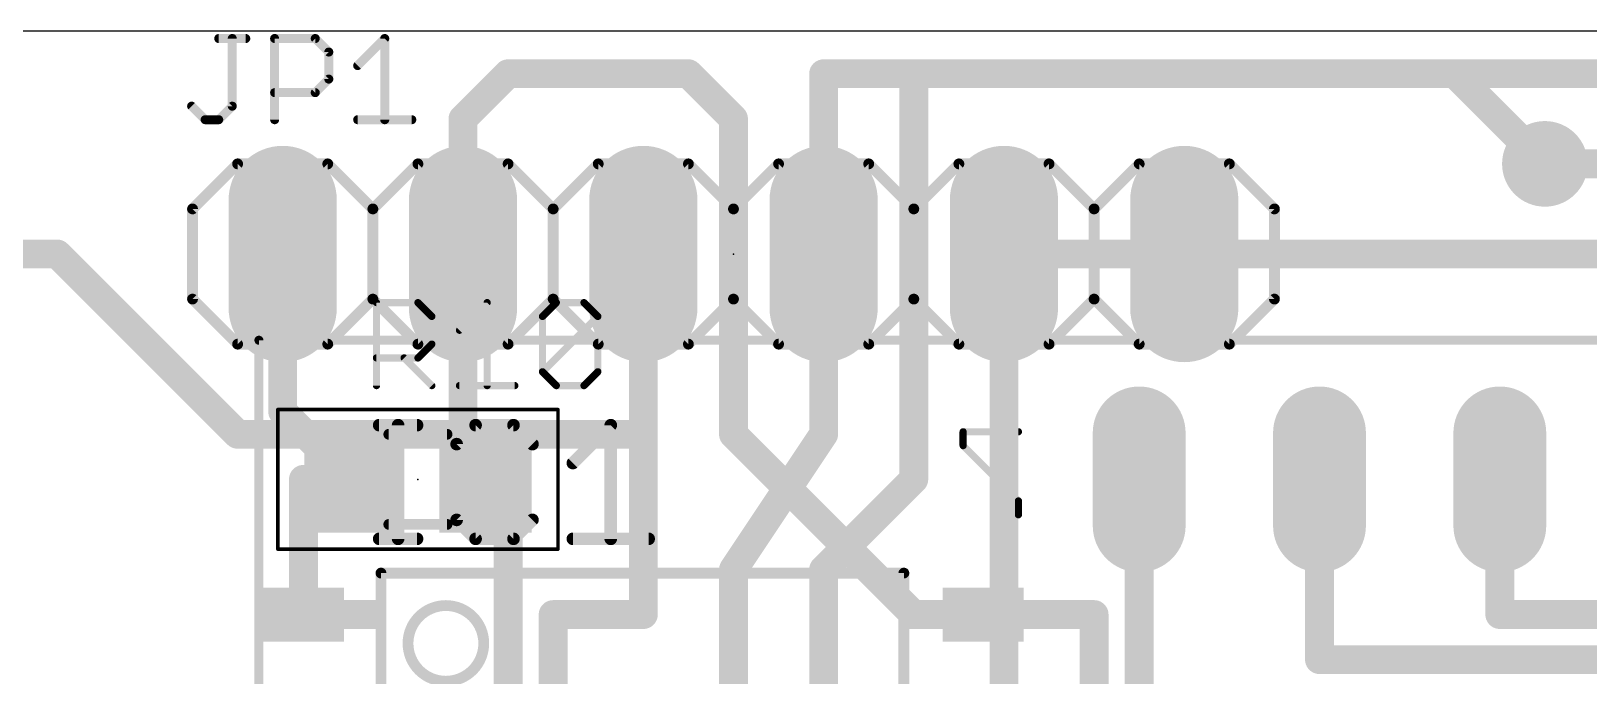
# Model space of a CAD drawing. Extents: x 0 to 67, y 0 to 26.
# Drawn here: x 18.05 to 39.99, y 16.92 to 26 of the extents above; entities that cross this region are included whole.
import ezdxf

# ---------------------------------------------------------------- set-up
doc = ezdxf.new("R2010")
doc.units = 0
for name, color, linetype in [('1', 22, 'CONTINUOUS'), ('16', 175, 'CONTINUOUS'), ('17', 82, 'CONTINUOUS'), ('18', 82, 'CONTINUOUS'), ('20', 7, 'CONTINUOUS'), ('21', 253, 'CONTINUOUS'), ('22', 253, 'CONTINUOUS'), ('23', 7, 'CONTINUOUS'), ('25', 253, 'CONTINUOUS'), ('39', 22, 'CONTINUOUS'), ('51', 253, 'CONTINUOUS')]:
    doc.layers.add(name, color=color, linetype=linetype)

# ---------------------------------------------------------------- blocks, each defined once
blk = doc.blocks.new('RECT')
blk.add_solid([(-0.5, -0.5), (0.5, -0.5), (-0.5, 0.5), (0.5, 0.5)])
blk = doc.blocks.new('LONGP100')
at = {"const_width": 1}
blk.add_lwpolyline([(-0.5, 0), (0.5, 0)], dxfattribs=at)
at = {"const_width": 0.5}
for points in [[(-0.5, 0.25, 1), (-0.5, -0.25)], [(0.5, -0.25, 1), (0.5, 0.25)]]:
    blk.add_lwpolyline(points, format="xyb", dxfattribs=at)
blk = doc.blocks.new('ROUNDV')
at = {"const_width": 0.5}
blk.add_lwpolyline([(0, -0.25, 1), (0, 0.25, 1), (0, -0.25)], format="xyb", dxfattribs=at)

msp = doc.modelspace()

# ---------------------------------------------------------------- linework, layer by layer
at = {"layer": '1', "const_width": 0.4064}
for points in [[(24.13, 24.765), (24.765, 25.4)], [(24.765, 25.4), (27.305, 25.4)], [(27.305, 25.4), (27.94, 24.765)], [(50.8, 25.4), (29.21, 25.4)], [(29.21, 25.4), (29.21, 22.86)], [(24.13, 22.86), (24.13, 24.765)], [(27.94, 24.765), (27.94, 20.32)], [(49.53, 24.13), (39.37, 24.13)], [(21.59, 22.86), (21.59, 20.64)], [(24.13, 22.86), (24.13, 20)], [(26.67, 17.78), (26.67, 22.86)], [(48.26, 22.86), (31.75, 22.86)], [(21.59, 20.64), (22.545, 19.685)], [(27.94, 20.32), (30.48, 17.78)], [(24.13, 20), (24.445, 19.685)], [(22.545, 19.685), (21.8821, 19.685)], [(21.8821, 19.685), (21.8821, 17.78)], [(24.765, 19.685), (24.445, 19.685)], [(24.765, 6.35), (24.765, 19.685)], [(33.655, 19.685), (33.655, 16.51)], [(36.195, 17.145), (36.195, 19.685)], [(38.735, 19.685), (38.735, 17.78)], [(25.4, 16.51), (25.4, 17.78)], [(25.4, 17.78), (26.67, 17.78)], [(30.48, 17.78), (31.4579, 17.78)], [(31.4579, 17.78), (33.02, 17.78)], [(33.02, 17.78), (33.02, 15.24)], [(38.735, 17.78), (55.88, 17.78)], [(59.69, 17.145), (36.195, 17.145)]]:
    msp.add_lwpolyline(points, dxfattribs=at)
at = {"layer": '1', "const_width": 0.2032}
for points in [[(24.765, 25.5016, 1), (24.765, 25.2984)], [(24.8368, 25.3282, 1), (24.6932, 25.4718)], [(27.3768, 25.4718, 1), (27.2332, 25.3282)], [(27.305, 25.2984, 1), (27.305, 25.5016)], [(29.21, 25.5016, 1), (29.21, 25.2984)], [(29.3116, 25.4, 1), (29.1084, 25.4)], [(24.2316, 24.765, 1), (24.0284, 24.765)], [(24.0582, 24.8368, 1), (24.2018, 24.6932)], [(28.0416, 24.765, 1), (27.8384, 24.765)], [(27.8682, 24.6932, 1), (28.0118, 24.8368)], [(39.37, 24.2316, 1), (39.37, 24.0284)], [(21.6916, 22.86, 1), (21.4884, 22.86)], [(24.2316, 22.86, 1), (24.0284, 22.86)], [(26.7716, 22.86, 1), (26.5684, 22.86)], [(31.75, 22.9616, 1), (31.75, 22.7584)], [(24.0284, 22.86, 1), (24.2316, 22.86)], [(29.1084, 22.86, 1), (29.3116, 22.86)], [(21.4884, 20.64, 1), (21.6916, 20.64)], [(21.6618, 20.7118, 1), (21.5182, 20.5682)], [(27.8384, 20.32, 1), (28.0416, 20.32)], [(28.0118, 20.3918, 1), (27.8682, 20.2482)], [(24.2018, 20.0718, 1), (24.0582, 19.9282)], [(24.0284, 20, 1), (24.2316, 20)], [(21.8821, 19.7866, 1), (21.8821, 19.5834)], [(21.9837, 19.685, 1), (21.7805, 19.685)], [(22.4732, 19.6132, 1), (22.6168, 19.7568)], [(22.545, 19.5834, 1), (22.545, 19.7866)], [(24.445, 19.7866, 1), (24.445, 19.5834)], [(24.3732, 19.6132, 1), (24.5168, 19.7568)], [(24.8666, 19.685, 1), (24.6634, 19.685)], [(24.765, 19.5834, 1), (24.765, 19.7866)], [(33.7566, 19.685, 1), (33.5534, 19.685)], [(36.2966, 19.685, 1), (36.0934, 19.685)], [(38.8366, 19.685, 1), (38.6334, 19.685)], [(21.7805, 17.78, 1), (21.9837, 17.78)], [(25.5016, 17.78, 1), (25.2984, 17.78)], [(25.4, 17.8816, 1), (25.4, 17.6784)], [(26.5684, 17.78, 1), (26.7716, 17.78)], [(26.67, 17.6784, 1), (26.67, 17.8816)], [(30.48, 17.8816, 1), (30.48, 17.6784)], [(30.4082, 17.7082, 1), (30.5518, 17.8518)], [(31.4579, 17.8816, 1), (31.4579, 17.6784)], [(31.4579, 17.6784, 1), (31.4579, 17.8816)], [(33.1216, 17.78, 1), (32.9184, 17.78)], [(33.02, 17.6784, 1), (33.02, 17.8816)], [(38.735, 17.8816, 1), (38.735, 17.6784)], [(38.6334, 17.78, 1), (38.8366, 17.78)], [(36.195, 17.2466, 1), (36.195, 17.0434)], [(36.0934, 17.145, 1), (36.2966, 17.145)]]:
    msp.add_lwpolyline(points, format="xyb", dxfattribs=at)
at = {"layer": '16', "const_width": 0.4064}
for points in [[(38.1, 25.4), (30.48, 25.4)], [(30.48, 25.4), (30.48, 19.685)], [(39.37, 24.13), (38.1, 25.4)], [(14.1732, 22.86), (18.415, 22.86)], [(18.415, 22.86), (20.955, 20.32)], [(26.67, 20.32), (26.67, 22.86)], [(29.21, 20.32), (29.21, 22.86)], [(31.75, 13.335), (31.75, 22.86)], [(20.955, 20.32), (26.67, 20.32)], [(27.94, 18.415), (29.21, 20.32)], [(30.48, 19.685), (29.21, 18.415)], [(27.94, 13.335), (27.94, 18.415)], [(29.21, 18.415), (29.21, 15.24)]]:
    msp.add_lwpolyline(points, dxfattribs=at)
at = {"layer": '16', "const_width": 0.2032}
for points in [[(30.48, 25.5016, 1), (30.48, 25.2984)], [(30.5816, 25.4, 1), (30.3784, 25.4)], [(38.1718, 25.4718, 1), (38.0282, 25.3282)], [(38.1, 25.2984, 1), (38.1, 25.5016)], [(39.2982, 24.0582, 1), (39.4418, 24.2018)], [(18.4868, 22.9318, 1), (18.3432, 22.7882)], [(18.415, 22.7584, 1), (18.415, 22.9616)], [(26.7716, 22.86, 1), (26.5684, 22.86)], [(29.3116, 22.86, 1), (29.1084, 22.86)], [(31.8516, 22.86, 1), (31.6484, 22.86)], [(20.955, 20.4216, 1), (20.955, 20.2184)], [(20.8832, 20.2482, 1), (21.0268, 20.3918)], [(26.5684, 20.32, 1), (26.7716, 20.32)], [(26.67, 20.2184, 1), (26.67, 20.4216)], [(29.1084, 20.32, 1), (29.3116, 20.32)], [(29.2945, 20.2636, 1), (29.1255, 20.3764)], [(30.3784, 19.685, 1), (30.5816, 19.685)], [(30.5518, 19.6132, 1), (30.4082, 19.7568)], [(28.0416, 18.415, 1), (27.8384, 18.415)], [(27.8555, 18.4714, 1), (28.0245, 18.3586)], [(29.3116, 18.415, 1), (29.1084, 18.415)], [(29.1382, 18.4868, 1), (29.2818, 18.3432)]]:
    msp.add_lwpolyline(points, format="xyb", dxfattribs=at)
at = {"layer": '20'}
msp.add_line((67, 26), (0, 26), dxfattribs=at)
at = {"layer": '21', "const_width": 0.1524}
for points in [[(20.955, 24.13), (20.32, 23.495)], [(20.955, 24.13), (22.225, 24.13)], [(22.225, 24.13), (22.86, 23.495)], [(22.86, 23.495), (23.495, 24.13)], [(23.495, 24.13), (24.765, 24.13)], [(24.765, 24.13), (25.4, 23.495)], [(25.4, 23.495), (26.035, 24.13)], [(26.035, 24.13), (27.305, 24.13)], [(27.305, 24.13), (27.94, 23.495)], [(28.575, 24.13), (27.94, 23.495)], [(28.575, 24.13), (29.845, 24.13)], [(29.845, 24.13), (30.48, 23.495)], [(30.48, 23.495), (31.115, 24.13)], [(31.115, 24.13), (32.385, 24.13)], [(32.385, 24.13), (33.02, 23.495)], [(33.655, 24.13), (33.02, 23.495)], [(33.655, 24.13), (34.925, 24.13)], [(34.925, 24.13), (35.56, 23.495)], [(20.32, 23.495), (20.32, 22.225)], [(22.86, 23.495), (22.86, 22.225)], [(25.4, 23.495), (25.4, 22.225)], [(27.94, 23.495), (27.94, 22.225)], [(30.48, 23.495), (30.48, 22.225)], [(33.02, 23.495), (33.02, 22.225)], [(35.56, 23.495), (35.56, 22.225)], [(20.32, 22.225), (20.955, 21.59)], [(22.86, 22.225), (22.225, 21.59)], [(23.495, 21.59), (22.86, 22.225)], [(25.4, 22.225), (24.765, 21.59)], [(26.035, 21.59), (25.4, 22.225)], [(27.94, 22.225), (27.305, 21.59)], [(27.94, 22.225), (28.575, 21.59)], [(30.48, 22.225), (29.845, 21.59)], [(31.115, 21.59), (30.48, 22.225)], [(33.02, 22.225), (32.385, 21.59)], [(33.02, 22.225), (33.655, 21.59)], [(35.56, 22.225), (34.925, 21.59)], [(22.225, 21.59), (20.955, 21.59)], [(24.765, 21.59), (23.495, 21.59)], [(27.305, 21.59), (26.035, 21.59)], [(29.845, 21.59), (28.575, 21.59)], [(32.385, 21.59), (31.115, 21.59)], [(34.925, 21.59), (33.655, 21.59)], [(22.9743, 18.3642), (22.9743, 7.0612)], [(30.3403, 18.3642), (22.9743, 18.3642)], [(30.3403, 7.0612), (30.3403, 18.3642)]]:
    msp.add_lwpolyline(points, dxfattribs=at)
at = {"layer": '21'}
for points, const_width in [([(20.955, 24.1681, 1), (20.955, 24.0919)], 0.0762), ([(20.9819, 24.1031, 1), (20.9281, 24.1569)], 0.0762), ([(22.2519, 24.1569, 1), (22.1981, 24.1031)], 0.0762), ([(22.225, 24.0919, 1), (22.225, 24.1681)], 0.0762), ([(23.495, 24.1681, 1), (23.495, 24.0919)], 0.0762), ([(23.5219, 24.1031, 1), (23.4681, 24.1569)], 0.0762), ([(24.7919, 24.1569, 1), (24.7381, 24.1031)], 0.0762), ([(24.765, 24.0919, 1), (24.765, 24.1681)], 0.0762), ([(26.035, 24.1681, 1), (26.035, 24.0919)], 0.0762), ([(26.0619, 24.1031, 1), (26.0081, 24.1569)], 0.0762), ([(27.3319, 24.1569, 1), (27.2781, 24.1031)], 0.0762), ([(27.305, 24.0919, 1), (27.305, 24.1681)], 0.0762), ([(28.575, 24.1681, 1), (28.575, 24.0919)], 0.0762), ([(28.6019, 24.1031, 1), (28.5481, 24.1569)], 0.0762), ([(29.8719, 24.1569, 1), (29.8181, 24.1031)], 0.0762), ([(29.845, 24.0919, 1), (29.845, 24.1681)], 0.0762), ([(31.115, 24.1681, 1), (31.115, 24.0919)], 0.0762), ([(31.1419, 24.1031, 1), (31.0881, 24.1569)], 0.0762), ([(32.4119, 24.1569, 1), (32.3581, 24.1031)], 0.0762), ([(32.385, 24.0919, 1), (32.385, 24.1681)], 0.0762), ([(33.655, 24.1681, 1), (33.655, 24.0919)], 0.0762), ([(33.6819, 24.1031, 1), (33.6281, 24.1569)], 0.0762), ([(34.9519, 24.1569, 1), (34.8981, 24.1031)], 0.0762), ([(34.925, 24.0919, 1), (34.925, 24.1681)], 0.0762), ([(20.3581, 23.495, 1), (20.2819, 23.495)], 0.0762), ([(20.2931, 23.5219, 1), (20.3469, 23.4681)], 0.0762), ([(22.8981, 23.495, 1), (22.8219, 23.495)], 0.0762), ([(22.8331, 23.5219, 1), (22.8869, 23.4681)], 0.0762), ([(22.8331, 23.4681, 1), (22.8869, 23.5219)], 0.0762), ([(25.4381, 23.495, 1), (25.3619, 23.495)], 0.0762), ([(25.3731, 23.5219, 1), (25.4269, 23.4681)], 0.0762), ([(25.3731, 23.4681, 1), (25.4269, 23.5219)], 0.0762), ([(27.9781, 23.495, 1), (27.9019, 23.495)], 0.0762), ([(27.9131, 23.5219, 1), (27.9669, 23.4681)], 0.0762), ([(27.9131, 23.4681, 1), (27.9669, 23.5219)], 0.0762), ([(30.5181, 23.495, 1), (30.4419, 23.495)], 0.0762), ([(30.4531, 23.5219, 1), (30.5069, 23.4681)], 0.0762), ([(30.4531, 23.4681, 1), (30.5069, 23.5219)], 0.0762), ([(33.0581, 23.495, 1), (32.9819, 23.495)], 0.0762), ([(32.9931, 23.5219, 1), (33.0469, 23.4681)], 0.0762), ([(32.9931, 23.4681, 1), (33.0469, 23.5219)], 0.0762), ([(35.5981, 23.495, 1), (35.5219, 23.495)], 0.0762), ([(35.5331, 23.4681, 1), (35.5869, 23.5219)], 0.0762), ([(20.2819, 22.225, 1), (20.3581, 22.225)], 0.0762), ([(20.3469, 22.2519, 1), (20.2931, 22.1981)], 0.0762), ([(22.8219, 22.225, 1), (22.8981, 22.225)], 0.0762), ([(22.8869, 22.2519, 1), (22.8331, 22.1981)], 0.0762), ([(22.8869, 22.1981, 1), (22.8331, 22.2519)], 0.0762), ([(25.3619, 22.225, 1), (25.4381, 22.225)], 0.0762), ([(25.4269, 22.2519, 1), (25.3731, 22.1981)], 0.0762), ([(25.4269, 22.1981, 1), (25.3731, 22.2519)], 0.0762), ([(27.9019, 22.225, 1), (27.9781, 22.225)], 0.0762), ([(27.9669, 22.2519, 1), (27.9131, 22.1981)], 0.0762), ([(27.9669, 22.1981, 1), (27.9131, 22.2519)], 0.0762), ([(30.4419, 22.225, 1), (30.5181, 22.225)], 0.0762), ([(30.5069, 22.2519, 1), (30.4531, 22.1981)], 0.0762), ([(30.5069, 22.1981, 1), (30.4531, 22.2519)], 0.0762), ([(32.9819, 22.225, 1), (33.0581, 22.225)], 0.0762), ([(33.0469, 22.2519, 1), (32.9931, 22.1981)], 0.0762), ([(33.0469, 22.1981, 1), (32.9931, 22.2519)], 0.0762), ([(35.5219, 22.225, 1), (35.5981, 22.225)], 0.0762), ([(35.5869, 22.1981, 1), (35.5331, 22.2519)], 0.0762), ([(20.955, 21.6281, 1), (20.955, 21.5519)], 0.0762), ([(20.9281, 21.5631, 1), (20.9819, 21.6169)], 0.0762), ([(22.1981, 21.6169, 1), (22.2519, 21.5631)], 0.0762), ([(22.225, 21.5519, 1), (22.225, 21.6281)], 0.0762), ([(23.495, 21.6281, 1), (23.495, 21.5519)], 0.0762), ([(23.4681, 21.5631, 1), (23.5219, 21.6169)], 0.0762), ([(24.7381, 21.6169, 1), (24.7919, 21.5631)], 0.0762), ([(24.765, 21.5519, 1), (24.765, 21.6281)], 0.0762), ([(26.035, 21.6281, 1), (26.035, 21.5519)], 0.0762), ([(26.0081, 21.5631, 1), (26.0619, 21.6169)], 0.0762), ([(27.2781, 21.6169, 1), (27.3319, 21.5631)], 0.0762), ([(27.305, 21.5519, 1), (27.305, 21.6281)], 0.0762), ([(28.575, 21.6281, 1), (28.575, 21.5519)], 0.0762), ([(28.5481, 21.5631, 1), (28.6019, 21.6169)], 0.0762), ([(29.8181, 21.6169, 1), (29.8719, 21.5631)], 0.0762), ([(29.845, 21.5519, 1), (29.845, 21.6281)], 0.0762), ([(31.115, 21.6281, 1), (31.115, 21.5519)], 0.0762), ([(31.0881, 21.5631, 1), (31.1419, 21.6169)], 0.0762), ([(32.3581, 21.6169, 1), (32.4119, 21.5631)], 0.0762), ([(32.385, 21.5519, 1), (32.385, 21.6281)], 0.0762), ([(33.655, 21.6281, 1), (33.655, 21.5519)], 0.0762), ([(33.6281, 21.5631, 1), (33.6819, 21.6169)], 0.0762), ([(34.8981, 21.6169, 1), (34.9519, 21.5631)], 0.0762), ([(34.925, 21.5519, 1), (34.925, 21.6281)], 0.0762), ([(23.0124, 18.3642, 1), (22.9362, 18.3642)], 0.0762), ([(22.9743, 18.4023, 1), (22.9743, 18.3261)], 0.0762), ([(30.3784, 18.3642, 1), (30.3022, 18.3642)], 0.0762), ([(30.3403, 18.3261, 1), (30.3403, 18.4023)], 0.0762), ([(23.8887, 16.8402, 1), (23.8887, 17.907, 1), (23.8887, 16.8402)], 0.1524)]:
    msp.add_lwpolyline(points, format="xyb", dxfattribs=dict(at, const_width=const_width))
at = {"layer": '22'}
for points, const_width in [([(21.255, 3.645), (21.255, 21.645)], 0.127), ([(21.255, 21.645), (58.755, 21.645)], 0.127), ([(31.9542, 20.3552), (31.1746, 20.3552)], 0.1016), ([(31.1746, 20.3552), (31.1746, 20.1603)], 0.1016), ([(31.1746, 20.1603), (31.9542, 19.3807)], 0.1016), ([(31.9542, 19.3807), (31.9542, 19.1858)], 0.1016)]:
    msp.add_lwpolyline(points, dxfattribs=dict(at, const_width=const_width))
for points, const_width in [([(21.2868, 21.645, 1), (21.2233, 21.645)], 0.0635), ([(21.255, 21.6767, 1), (21.255, 21.6133)], 0.0635), ([(31.1926, 20.1783, 1), (31.1566, 20.1423)], 0.0508), ([(31.1746, 20.3806, 1), (31.1746, 20.3298)], 0.0508), ([(31.2, 20.3552, 1), (31.1492, 20.3552)], 0.0508), ([(31.9542, 20.3298, 1), (31.9542, 20.3806)], 0.0508), ([(31.1492, 20.1603, 1), (31.2, 20.1603)], 0.0508), ([(31.9796, 19.3807, 1), (31.9288, 19.3807)], 0.0508), ([(31.9362, 19.3627, 1), (31.9722, 19.3987)], 0.0508), ([(31.9288, 19.1858, 1), (31.9796, 19.1858)], 0.0508)]:
    msp.add_lwpolyline(points, format="xyb", dxfattribs=dict(at, const_width=const_width))
at = {"layer": '23'}
for p in [(27.94, 22.86), (23.495, 19.685)]:
    msp.add_point(p, dxfattribs=at)
at = {"layer": '25'}
for points, const_width in [([(20.6886, 25.8963), (21.07, 25.8963)], 0.127), ([(20.8793, 24.943), (20.8793, 25.8963)], 0.127), ([(21.4767, 24.7523), (21.4767, 25.8963)], 0.127), ([(21.4767, 25.8963), (22.0487, 25.8963)], 0.127), ([(22.0487, 25.8963), (22.2393, 25.7056)], 0.127), ([(22.6461, 25.515), (23.0274, 25.8963)], 0.127), ([(23.0274, 25.8963), (23.0274, 24.7523)], 0.127), ([(22.2393, 25.7056), (22.2393, 25.3243)], 0.127), ([(22.2393, 25.3243), (22.0487, 25.1336)], 0.127), ([(22.0487, 25.1336), (21.4767, 25.1336)], 0.127), ([(20.3073, 24.943), (20.498, 24.7523)], 0.127), ([(20.498, 24.7523), (20.6886, 24.7523)], 0.127), ([(20.6886, 24.7523), (20.8793, 24.943)], 0.127), ([(22.6461, 24.7523), (23.4087, 24.7523)], 0.127), ([(22.9108, 21.0058), (22.9108, 22.1752)], 0.1016), ([(22.9108, 22.1752), (23.4955, 22.1752)], 0.1016), ([(23.4955, 22.1752), (23.6904, 21.9803)], 0.1016), ([(24.0802, 21.7854), (24.47, 22.1752)], 0.1016), ([(24.47, 22.1752), (24.47, 21.0058)], 0.1016), ([(25.2496, 21.9803), (25.4445, 22.1752)], 0.1016), ([(25.4445, 22.1752), (25.8343, 22.1752)], 0.1016), ([(25.8343, 22.1752), (26.0292, 21.9803)], 0.1016), ([(23.6904, 21.9803), (23.6904, 21.5905)], 0.1016), ([(25.2496, 21.2007), (25.2496, 21.9803)], 0.1016), ([(25.2496, 21.2007), (26.0292, 21.9803)], 0.1016), ([(26.0292, 21.9803), (26.0292, 21.2007)], 0.1016), ([(23.6904, 21.5905), (23.4955, 21.3956)], 0.1016), ([(23.4955, 21.3956), (22.9108, 21.3956)], 0.1016), ([(23.3006, 21.3956), (23.6904, 21.0058)], 0.1016), ([(25.4445, 21.0058), (25.2496, 21.2007)], 0.1016), ([(26.0292, 21.2007), (25.8343, 21.0058)], 0.1016), ([(24.0802, 21.0058), (24.8598, 21.0058)], 0.1016), ([(25.8343, 21.0058), (25.4445, 21.0058)], 0.1016), ([(22.9489, 20.4484), (23.4828, 20.4484)], 0.1778), ([(23.2158, 18.8468), (23.2158, 20.4484)], 0.1778), ([(24.3073, 20.4484), (24.0403, 20.1814)], 0.1778), ([(24.8411, 20.4484), (24.3073, 20.4484)], 0.1778), ([(25.1081, 20.1814), (24.8411, 20.4484)], 0.1778), ([(25.6775, 19.9145), (26.2113, 20.4484)], 0.1778), ([(26.2113, 20.4484), (26.2113, 18.8468)], 0.1778), ([(24.0403, 20.1814), (24.0403, 19.1137)], 0.1778), ([(24.0403, 19.1137), (24.3073, 18.8468)], 0.1778), ([(24.8411, 18.8468), (25.1081, 19.1137)], 0.1778), ([(22.9489, 18.8468), (23.4828, 18.8468)], 0.1778), ([(24.3073, 18.8468), (24.8411, 18.8468)], 0.1778), ([(25.6775, 18.8468), (26.7452, 18.8468)], 0.1778)]:
    msp.add_lwpolyline(points, dxfattribs=dict(at, const_width=const_width))
for points, const_width in [([(20.6886, 25.928, 1), (20.6886, 25.8645)], 0.0635), ([(20.911, 25.8963, 1), (20.8475, 25.8963)], 0.0635), ([(21.07, 25.8645, 1), (21.07, 25.928)], 0.0635), ([(21.5084, 25.8963, 1), (21.4449, 25.8963)], 0.0635), ([(21.4767, 25.928, 1), (21.4767, 25.8645)], 0.0635), ([(22.0711, 25.9187, 1), (22.0262, 25.8738)], 0.0635), ([(22.0487, 25.8645, 1), (22.0487, 25.928)], 0.0635), ([(23.0592, 25.8963, 1), (22.9957, 25.8963)], 0.0635), ([(23.0499, 25.8738, 1), (23.005, 25.9187)], 0.0635), ([(22.2711, 25.7056, 1), (22.2076, 25.7056)], 0.0635), ([(22.2169, 25.6832, 1), (22.2618, 25.7281)], 0.0635), ([(22.6236, 25.5374, 1), (22.6685, 25.4925)], 0.0635), ([(22.2076, 25.3243, 1), (22.2711, 25.3243)], 0.0635), ([(22.2618, 25.3018, 1), (22.2169, 25.3467)], 0.0635), ([(21.4767, 25.1654, 1), (21.4767, 25.1019)], 0.0635), ([(22.0262, 25.1561, 1), (22.0711, 25.1112)], 0.0635), ([(22.0487, 25.1019, 1), (22.0487, 25.1654)], 0.0635), ([(20.3298, 24.9654, 1), (20.2848, 24.9205)], 0.0635), ([(20.498, 24.7841, 1), (20.498, 24.7206)], 0.0635), ([(20.4755, 24.7298, 1), (20.5204, 24.7748)], 0.0635), ([(20.6662, 24.7748, 1), (20.7111, 24.7298)], 0.0635), ([(20.6886, 24.7206, 1), (20.6886, 24.7841)], 0.0635), ([(20.8475, 24.943, 1), (20.911, 24.943)], 0.0635), ([(20.9017, 24.9205, 1), (20.8568, 24.9654)], 0.0635), ([(22.6461, 24.7841, 1), (22.6461, 24.7206)], 0.0635), ([(23.4087, 24.7206, 1), (23.4087, 24.7841)], 0.0635), ([(21.4449, 24.7523, 1), (21.5084, 24.7523)], 0.0635), ([(22.9957, 24.7523, 1), (23.0592, 24.7523)], 0.0635), ([(22.9362, 22.1752, 1), (22.8854, 22.1752)], 0.0508), ([(22.9108, 22.2006, 1), (22.9108, 22.1498)], 0.0508), ([(23.5135, 22.1932, 1), (23.4775, 22.1572)], 0.0508), ([(23.4955, 22.1498, 1), (23.4955, 22.2006)], 0.0508), ([(24.4954, 22.1752, 1), (24.4446, 22.1752)], 0.0508), ([(24.488, 22.1572, 1), (24.452, 22.1932)], 0.0508), ([(25.4445, 22.2006, 1), (25.4445, 22.1498)], 0.0508), ([(25.4625, 22.1572, 1), (25.4265, 22.1932)], 0.0508), ([(25.8523, 22.1932, 1), (25.8163, 22.1572)], 0.0508), ([(25.8343, 22.1498, 1), (25.8343, 22.2006)], 0.0508), ([(23.7158, 21.9803, 1), (23.665, 21.9803)], 0.0508), ([(23.6724, 21.9623, 1), (23.7084, 21.9983)], 0.0508), ([(25.2316, 21.9983, 1), (25.2676, 21.9623)], 0.0508), ([(25.275, 21.9803, 1), (25.2242, 21.9803)], 0.0508), ([(26.0546, 21.9803, 1), (26.0038, 21.9803)], 0.0508), ([(26.0472, 21.9623, 1), (26.0112, 21.9983)], 0.0508), ([(26.0112, 21.9623, 1), (26.0472, 21.9983)], 0.0508), ([(24.0622, 21.8034, 1), (24.0982, 21.7674)], 0.0508), ([(23.665, 21.5905, 1), (23.7158, 21.5905)], 0.0508), ([(23.7084, 21.5725, 1), (23.6724, 21.6085)], 0.0508), ([(22.9108, 21.421, 1), (22.9108, 21.3702)], 0.0508), ([(23.3186, 21.4136, 1), (23.2826, 21.3776)], 0.0508), ([(23.4775, 21.4136, 1), (23.5135, 21.3776)], 0.0508), ([(23.4955, 21.3702, 1), (23.4955, 21.421)], 0.0508), ([(25.2676, 21.2187, 1), (25.2316, 21.1827)], 0.0508), ([(25.2316, 21.2187, 1), (25.2676, 21.1827)], 0.0508), ([(25.2242, 21.2007, 1), (25.275, 21.2007)], 0.0508), ([(26.0038, 21.2007, 1), (26.0546, 21.2007)], 0.0508), ([(26.0472, 21.1827, 1), (26.0112, 21.2187)], 0.0508), ([(22.8854, 21.0058, 1), (22.9362, 21.0058)], 0.0508), ([(23.6724, 20.9878, 1), (23.7084, 21.0238)], 0.0508), ([(24.0802, 21.0312, 1), (24.0802, 20.9804)], 0.0508), ([(24.4446, 21.0058, 1), (24.4954, 21.0058)], 0.0508), ([(24.8598, 20.9804, 1), (24.8598, 21.0312)], 0.0508), ([(25.4445, 21.0312, 1), (25.4445, 20.9804)], 0.0508), ([(25.4265, 20.9878, 1), (25.4625, 21.0238)], 0.0508), ([(25.8163, 21.0238, 1), (25.8523, 20.9878)], 0.0508), ([(25.8343, 20.9804, 1), (25.8343, 21.0312)], 0.0508), ([(22.9489, 20.4928, 1), (22.9489, 20.4039)], 0.0889), ([(23.2603, 20.4484, 1), (23.1714, 20.4484)], 0.0889), ([(23.4828, 20.4039, 1), (23.4828, 20.4928)], 0.0889), ([(24.3073, 20.4928, 1), (24.3073, 20.4039)], 0.0889), ([(24.3387, 20.4169, 1), (24.2758, 20.4798)], 0.0889), ([(24.8726, 20.4798, 1), (24.8097, 20.4169)], 0.0889), ([(24.8411, 20.4039, 1), (24.8411, 20.4928)], 0.0889), ([(26.2558, 20.4484, 1), (26.1669, 20.4484)], 0.0889), ([(26.2428, 20.4169, 1), (26.1799, 20.4798)], 0.0889), ([(24.0848, 20.1814, 1), (23.9959, 20.1814)], 0.0889), ([(24.0089, 20.2129, 1), (24.0718, 20.15)], 0.0889), ([(25.0766, 20.15, 1), (25.1395, 20.2129)], 0.0889), ([(25.6461, 19.9459, 1), (25.7089, 19.8831)], 0.0889), ([(24.0718, 19.1452, 1), (24.0089, 19.0823)], 0.0889), ([(23.9959, 19.1137, 1), (24.0848, 19.1137)], 0.0889), ([(25.1395, 19.0823, 1), (25.0766, 19.1452)], 0.0889), ([(22.9489, 18.8913, 1), (22.9489, 18.8024)], 0.0889), ([(23.1714, 18.8468, 1), (23.2603, 18.8468)], 0.0889), ([(23.4828, 18.8024, 1), (23.4828, 18.8913)], 0.0889), ([(24.3073, 18.8913, 1), (24.3073, 18.8024)], 0.0889), ([(24.2758, 18.8154, 1), (24.3387, 18.8782)], 0.0889), ([(24.8097, 18.8782, 1), (24.8726, 18.8154)], 0.0889), ([(24.8411, 18.8024, 1), (24.8411, 18.8913)], 0.0889), ([(25.6775, 18.8913, 1), (25.6775, 18.8024)], 0.0889), ([(26.1669, 18.8468, 1), (26.2558, 18.8468)], 0.0889), ([(26.7452, 18.8024, 1), (26.7452, 18.8913)], 0.0889)]:
    msp.add_lwpolyline(points, format="xyb", dxfattribs=dict(at, const_width=const_width))
at = {"layer": '39', "const_width": 0.0508}
for points in [[(21.522, 20.668), (25.468, 20.668)], [(21.522, 18.702), (21.522, 20.668)], [(25.468, 20.668), (25.468, 18.702)], [(25.468, 18.702), (21.522, 18.702)]]:
    msp.add_lwpolyline(points, dxfattribs=at)
at = {"layer": '39', "const_width": 0.0254}
for points in [[(21.522, 20.6807, 1), (21.522, 20.6553)], [(21.5347, 20.668, 1), (21.5093, 20.668)], [(25.4807, 20.668, 1), (25.4553, 20.668)], [(25.468, 20.6553, 1), (25.468, 20.6807)], [(21.522, 18.7147, 1), (21.522, 18.6893)], [(21.5093, 18.702, 1), (21.5347, 18.702)], [(25.4553, 18.702, 1), (25.4807, 18.702)], [(25.468, 18.6893, 1), (25.468, 18.7147)]]:
    msp.add_lwpolyline(points, format="xyb", dxfattribs=at)
at = {"layer": '51', "const_width": 0.1524}
for points in [[(23.085, 20.32), (23.905, 20.32)], [(23.085, 19.05), (23.905, 19.05)]]:
    msp.add_lwpolyline(points, dxfattribs=at)
at = {"layer": '51', "const_width": 0.0762}
for points in [[(23.085, 20.3581, 1), (23.085, 20.2819)], [(23.905, 20.2819, 1), (23.905, 20.3581)], [(23.085, 19.0881, 1), (23.085, 19.0119)], [(23.905, 19.0119, 1), (23.905, 19.0881)]]:
    msp.add_lwpolyline(points, format="xyb", dxfattribs=at)

# ---------------------------------------------------------------- block references
at = {"layer": '1', "xscale": 1.3, "yscale": 1.5}
for p in [(22.545, 19.685), (24.445, 19.685)]:
    msp.add_blockref('RECT', p, dxfattribs=at)
at = {"layer": '1', "xscale": 0.762, "yscale": 1.143, "rotation": 270}
for p in [(21.8821, 17.78), (31.4579, 17.78)]:
    msp.add_blockref('RECT', p, dxfattribs=at)
at = {"layer": '17', "rotation": 90}
for p, xscale, yscale in [((21.59, 22.86), 1.524, 1.524), ((21.59, 22.86), 1.524, 1.524), ((24.13, 22.86), 1.524, 1.524), ((24.13, 22.86), 1.524, 1.524), ((26.67, 22.86), 1.524, 1.524), ((26.67, 22.86), 1.524, 1.524), ((29.21, 22.86), 1.524, 1.524), ((29.21, 22.86), 1.524, 1.524), ((31.75, 22.86), 1.524, 1.524), ((31.75, 22.86), 1.524, 1.524), ((34.29, 22.86), 1.524, 1.524), ((34.29, 22.86), 1.524, 1.524), ((33.655, 19.685), 1.308, 1.308), ((33.655, 19.685), 1.308, 1.308), ((36.195, 19.685), 1.308, 1.308), ((36.195, 19.685), 1.308, 1.308), ((38.735, 19.685), 1.308, 1.308), ((38.735, 19.685), 1.308, 1.308)]:
    msp.add_blockref('LONGP100', p, dxfattribs=dict(at, xscale=xscale, yscale=yscale))
at = {"layer": '18', "xscale": 1.2064, "yscale": 1.2064}
msp.add_blockref('ROUNDV', (39.37, 24.13), dxfattribs=at)
msp.add_blockref('ROUNDV', (39.37, 24.13), dxfattribs=at)
at = {"layer": '51'}
for p, xscale, yscale in [((21.59, 22.86), 0.508, 0.508), ((24.13, 22.86), 0.508, 0.508), ((26.67, 22.86), 0.508, 0.508), ((29.21, 22.86), 0.508, 0.508), ((31.75, 22.86), 0.508, 0.508), ((34.29, 22.86), 0.508, 0.508), ((22.7532, 19.6865), 0.65, 1.4), ((24.2264, 19.6865), 0.65, 1.4)]:
    msp.add_blockref('RECT', p, dxfattribs=dict(at, xscale=xscale, yscale=yscale))
at = {"layer": '51', "xscale": 0.4064, "yscale": 1.3462, "rotation": 270}
for p in [(22.2504, 17.78), (31.0642, 17.78)]:
    msp.add_blockref('RECT', p, dxfattribs=at)

doc.saveas('drawing.dxf')
